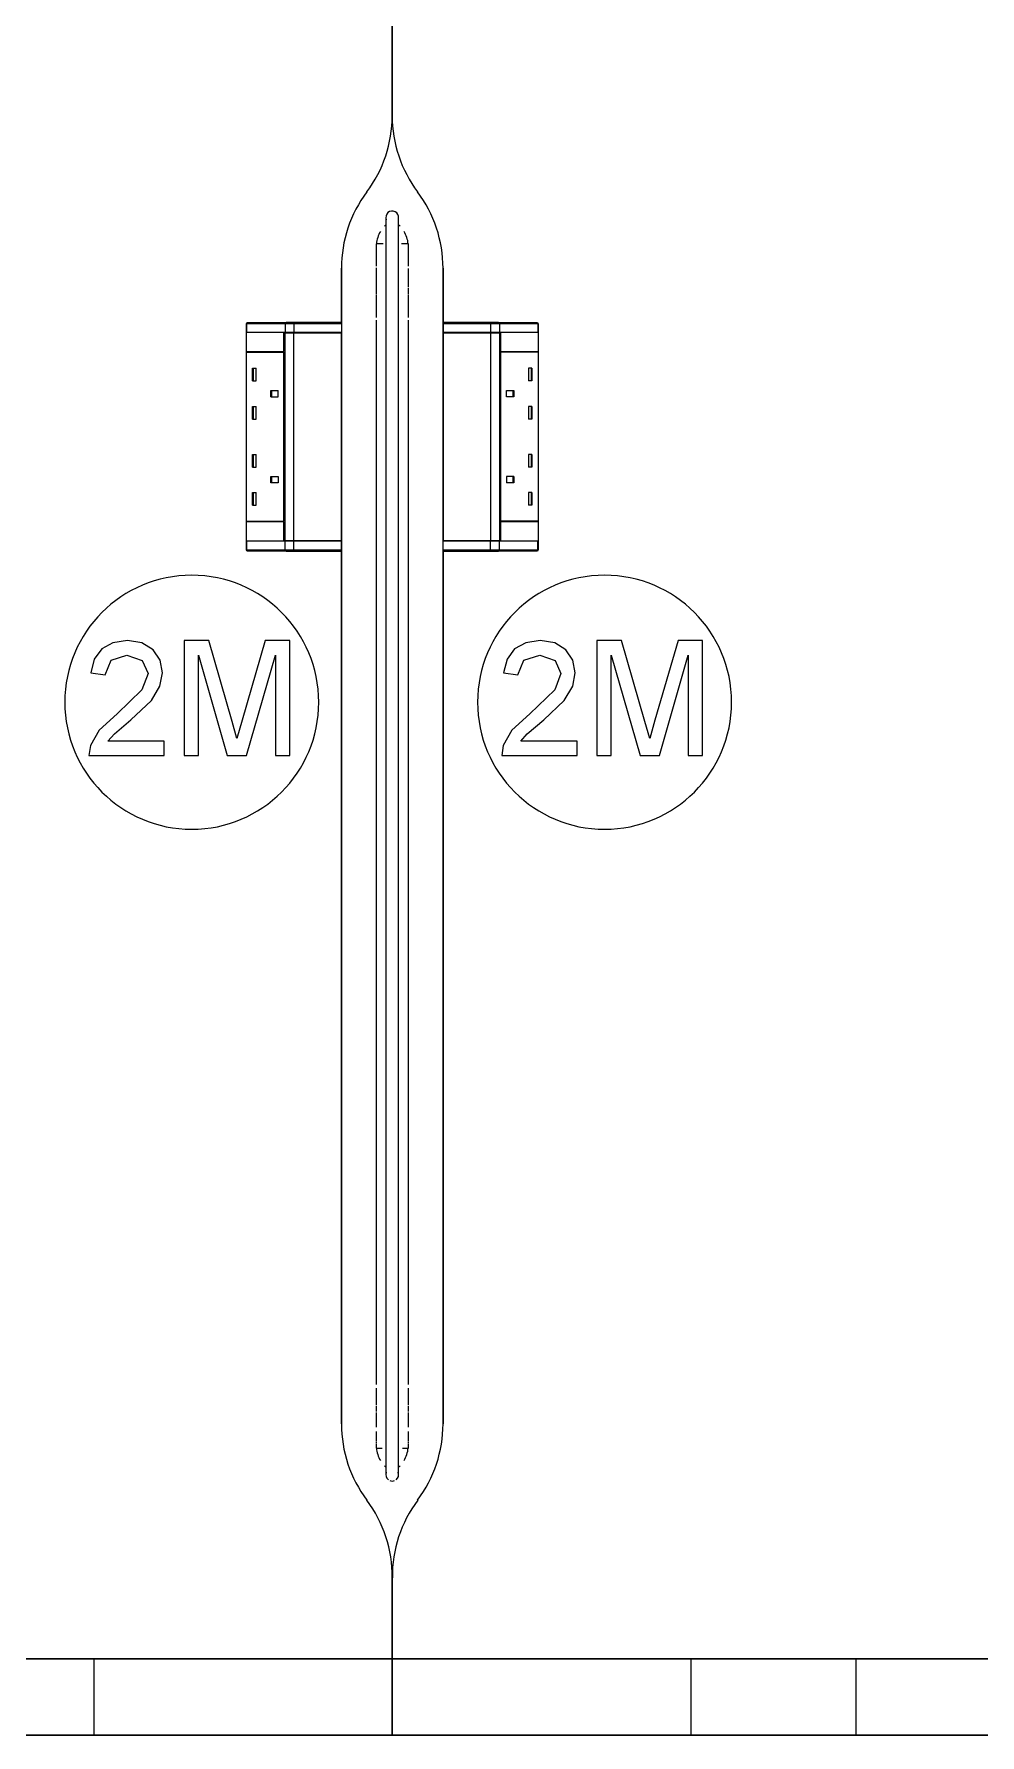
# Model space of a CAD drawing. Header units: millimetres. Extents: x 155927 to 295199, y -4084 to 97293.
# Drawn here: x 200969 to 201714, y 30026 to 31365 of the extents above; entities that cross this region are included whole.
import ezdxf

# ---------------------------------------------------------------- set-up
doc = ezdxf.new("R2010")
doc.units = ezdxf.units.MM
doc.header["$MEASUREMENT"] = 0
doc.layers.add('I-FURN', color=8, linetype='CONTINUOUS', lineweight=9)

msp = doc.modelspace()

# ---------------------------------------------------------------- linework, layer by layer
at = {"layer": 'I-FURN'}
for p, q in [((201250.8, 31426.1), (201250.8, 31301.1)), ((201250.8, 31301.1), (201250.8, 31426.1)), ((201250.8, 31301.1), (201250.8, 31426.1)), ((201250.8, 31426.1), (201250.8, 31301.1)), ((201245.8, 31221.1), (201245.8, 31221.1)), ((201245.8, 31221.1), (201245.8, 31220.9)), ((201245.8, 31220.9), (201245.8, 31220.6)), ((201245.8, 31220.6), (201245.8, 31220.1)), ((201245.8, 31220.1), (201245.8, 31219.5)), ((201255.8, 31221), (201255.8, 31221.1)), ((201255.8, 31221.1), (201255.8, 31221.1)), ((201255.8, 31220.8), (201255.8, 31221)), ((201255.8, 31220.5), (201255.8, 31220.8)), ((201255.8, 31220), (201255.8, 31220.5)), ((201255.8, 31219.4), (201255.8, 31220)), ((201245.8, 31219.5), (201245.8, 31218.8)), ((201245.8, 31218.8), (201245.8, 31218)), ((201245.8, 31218), (201245.8, 31217)), ((201245.8, 31217), (201245.8, 31216)), ((201245.8, 31216), (201245.8, 31214.8)), ((201245.8, 31214.8), (201245.8, 31213.4)), ((201245.8, 31213.4), (201245.8, 31212)), ((201245.8, 31212), (201245.8, 31210.4)), ((201245.8, 31210.4), (201245.8, 31208.8)), ((201245.8, 31208.8), (201245.8, 31207)), ((201245.8, 31207), (201245.8, 31205.1)), ((201255.8, 31218.6), (201255.8, 31219.4)), ((201255.8, 31217.7), (201255.8, 31218.6)), ((201255.8, 31216.8), (201255.8, 31217.7)), ((201255.8, 31215.6), (201255.8, 31216.8)), ((201255.8, 31214.4), (201255.8, 31215.6)), ((201255.8, 31213.1), (201255.8, 31214.4)), ((201255.8, 31211.6), (201255.8, 31213.1)), ((201255.8, 31210), (201255.8, 31211.6)), ((201255.8, 31208.3), (201255.8, 31210)), ((201255.8, 31206.5), (201255.8, 31208.3)), ((201255.8, 31204.6), (201255.8, 31206.5)), ((201243.6, 31200.2), (201238.3, 31200.2)), ((201238.3, 31182.7), (201238.3, 31200.2)), ((201238.3, 31194.6), (201238.3, 31195.7)), ((201245.8, 31205.1), (201245.8, 31203.1)), ((201245.8, 31203.1), (201245.8, 31201.1)), ((201245.8, 31201.1), (201245.8, 31198.9)), ((201245.8, 31198.9), (201245.8, 31196.6)), ((201245.8, 31196.6), (201245.8, 31194.2)), ((201245.8, 31194.2), (201245.8, 31191.8)), ((201255.8, 31202.6), (201255.8, 31204.6)), ((201255.8, 31200.5), (201255.8, 31202.6)), ((201255.8, 31198.3), (201255.8, 31200.5)), ((201255.8, 31196), (201255.8, 31198.3)), ((201255.8, 31193.6), (201255.8, 31196)), ((201255.8, 31191.1), (201255.8, 31193.6)), ((201263.3, 31200.2), (201258.1, 31200.2)), ((201263.3, 31200.2), (201263.3, 31182.7)), ((201263.4, 31195.7), (201263.4, 31194.6)), ((201210.8, 31137.4), (201210.8, 31181.1)), ((201210.8, 31181.1), (201210.8, 31137.4)), ((201238.3, 31165.5), (201238.3, 31181.3)), ((201245.8, 31191.8), (201245.8, 31189.3)), ((201245.8, 31189.3), (201245.8, 31186.6)), ((201245.8, 31186.6), (201245.8, 31184)), ((201245.8, 31184), (201245.8, 31181.2)), ((201245.8, 31181.2), (201245.8, 31178.4)), ((201255.8, 31188.6), (201255.8, 31191.1)), ((201255.8, 31185.9), (201255.8, 31188.6)), ((201255.8, 31183.2), (201255.8, 31185.9)), ((201255.8, 31180.4), (201255.8, 31183.2)), ((201255.8, 31177.6), (201255.8, 31180.4)), ((201263.3, 31180.8), (201263.3, 31166.5)), ((201290.8, 31181.1), (201290.8, 31137.4)), ((201290.8, 31137.4), (201290.8, 31181.1)), ((201245.8, 31178.4), (201245.8, 31175.5)), ((201245.8, 31175.5), (201245.8, 31172.5)), ((201245.8, 31172.5), (201245.8, 31169.6)), ((201245.8, 31169.6), (201245.8, 31166.5)), ((201245.8, 31166.5), (201245.8, 31163.4)), ((201255.8, 31174.7), (201255.8, 31177.6)), ((201255.8, 31171.7), (201255.8, 31174.7)), ((201255.8, 31168.7), (201255.8, 31171.7)), ((201255.8, 31165.7), (201255.8, 31168.7)), ((201238.3, 31160.7), (201238.3, 31165.6)), ((201238.3, 31142.3), (201238.3, 31160)), ((201245.8, 31163.4), (201245.8, 31160.3)), ((201245.8, 31160.3), (201245.8, 31157.2)), ((201245.8, 31157.2), (201245.8, 31154)), ((201245.8, 31154), (201245.8, 31150.8)), ((201255.8, 31162.6), (201255.8, 31165.7)), ((201255.8, 31159.5), (201255.8, 31162.6)), ((201255.8, 31156.3), (201255.8, 31159.5)), ((201255.8, 31153.1), (201255.8, 31156.3)), ((201255.8, 31149.9), (201255.8, 31153.1)), ((201263.3, 31160), (201263.3, 31142.3)), ((201263.4, 31165.6), (201263.4, 31160.7)), ((201238.3, 30302.1), (201238.3, 31140.2)), ((201245.8, 31150.8), (201245.8, 31147.6)), ((201245.8, 31147.6), (201245.8, 31144.3)), ((201245.8, 31144.3), (201245.8, 31141.1)), ((201245.8, 31141.1), (201245.8, 31140.2)), ((201245.8, 31140.2), (201245.8, 30302.1)), ((201255.8, 31146.7), (201255.8, 31149.9)), ((201255.8, 31143.5), (201255.8, 31146.7)), ((201255.8, 31140.2), (201255.8, 31143.5)), ((201255.8, 30302.1), (201255.8, 31140.2)), ((201263.4, 31140.2), (201263.4, 30302.1)), ((201135.8, 31130.4), (201135.8, 31115.4)), ((201165.6, 31130.4), (201135.8, 31130.4)), ((201136, 31130.4), (201136, 31137.4)), ((201136.2, 31137.4), (201136, 31137.4)), ((201136, 31130.4), (201136, 31137.4)), ((201136, 31130.4), (201136, 31137.4)), ((201136.2, 31130.4), (201136, 31130.4)), ((201136, 30966.4), (201136, 31130.3)), ((201166.5, 31137.4), (201136.2, 31137.4)), ((201136.2, 31137.4), (201136.2, 31130.4)), ((201166.5, 31130.4), (201136.2, 31130.4)), ((201136.4, 31138.2), (201136.3, 31138.2)), ((201137, 31138.4), (201167.3, 31138.4)), ((201137, 31138.4), (201167.3, 31138.4)), ((201165.6, 31115.4), (201165.6, 31130.4)), ((201165.6, 31130.4), (201168.1, 31130.4)), ((201165.8, 31130.3), (201165.8, 31115.4)), ((201166.5, 31130.3), (201165.8, 31130.3)), ((201173.4, 31137.4), (201166.5, 31137.4)), ((201166.5, 31137.4), (201166.5, 31130.4)), ((201173.4, 31130.4), (201166.5, 31130.4)), ((201166.5, 31130.3), (201173.4, 31130.3)), ((201166.5, 30966.4), (201166.5, 31130.3)), ((201205.8, 31138.4), (201167.3, 31138.4)), ((201167.3, 31138.4), (201172.8, 31138.4)), ((201172.8, 31138.4), (201209.8, 31138.4)), ((201210.8, 31137.4), (201173.4, 31137.4)), ((201173.4, 31137.4), (201173.4, 31130.4)), ((201210.8, 31130.4), (201173.4, 31130.4)), ((201173.4, 31130.3), (201210.8, 31130.3)), ((201173.4, 30966.4), (201173.4, 31130.3)), ((201205.8, 31137.4), (201205.8, 31138.4)), ((201209.8, 31138.4), (201205.8, 31138.4)), ((201209.8, 31138.4), (201209.8, 31138.4)), ((201210.8, 31137.4), (201210.8, 31130.4)), ((201210.8, 31137.4), (201210.8, 31130.4)), ((201210.8, 31130.3), (201210.8, 30966.4)), ((201210.8, 30966.4), (201210.8, 31130.3)), ((201290.8, 31130.4), (201290.8, 31137.4)), ((201328.3, 31137.4), (201290.8, 31137.4)), ((201290.8, 31137.4), (201290.8, 31130.4)), ((201328.3, 31130.4), (201290.8, 31130.4)), ((201290.8, 30966.4), (201290.8, 31130.3)), ((201290.8, 31130.3), (201290.8, 30966.4)), ((201290.8, 31130.3), (201328.3, 31130.3)), ((201295.8, 31138.4), (201291.8, 31138.4)), ((201291.8, 31138.4), (201328.9, 31138.4)), ((201295.8, 31138.4), (201295.8, 31137.4)), ((201334.4, 31138.4), (201295.8, 31138.4)), ((201335.2, 31137.4), (201328.3, 31137.4)), ((201328.3, 31137.4), (201328.3, 31130.4)), ((201335.2, 31130.4), (201328.3, 31130.4)), ((201328.3, 31130.3), (201328.3, 30966.4)), ((201328.3, 31130.3), (201335.2, 31130.3)), ((201328.9, 31138.4), (201334.4, 31138.4)), ((201334.4, 31138.4), (201364.7, 31138.4)), ((201334.4, 31138.4), (201364.7, 31138.4)), ((201365.5, 31137.4), (201335.2, 31137.4)), ((201335.2, 31137.4), (201335.2, 31130.4)), ((201365.5, 31130.4), (201335.2, 31130.4)), ((201335.2, 31130.3), (201335.2, 30966.4)), ((201335.8, 31130.3), (201335.2, 31130.3)), ((201335.8, 31115.4), (201335.8, 31130.3)), ((201336, 31130.4), (201336, 31115.4)), ((201365.9, 31130.4), (201336, 31130.4)), ((201365.3, 31138.2), (201365.3, 31138.2)), ((201365.7, 31137.4), (201365.5, 31137.4)), ((201365.5, 31137.4), (201365.5, 31130.4)), ((201365.7, 31130.4), (201365.5, 31130.4)), ((201365.7, 31137.4), (201365.7, 31130.4)), ((201365.7, 31137.4), (201365.7, 31130.4)), ((201365.7, 31130.4), (201365.7, 31137.4)), ((201365.7, 31130.3), (201365.7, 30966.4)), ((201365.9, 31115.4), (201365.9, 31130.4)), ((201135.8, 31115.4), (201165.6, 31115.4)), ((201135.8, 31114.9), (201135.8, 30981.9)), ((201135.8, 31114.9), (201165.6, 31114.9)), ((201136.2, 31115.4), (201136.2, 31114.9)), ((201165.6, 30981.9), (201165.6, 31114.9)), ((201165.8, 31114.9), (201165.8, 30981.9)), ((201335.8, 30981.9), (201335.8, 31114.9)), ((201336, 31115.4), (201365.9, 31115.4)), ((201336, 31114.9), (201336, 30981.9)), ((201365.9, 31114.9), (201336, 31114.9)), ((201365.5, 31114.9), (201365.5, 31115.4)), ((201365.9, 30981.9), (201365.9, 31114.9)), ((201140.8, 31102.3), (201143.7, 31102.3)), ((201140.8, 31092.3), (201140.8, 31102.3)), ((201141.6, 31092.3), (201141.6, 31102.3)), ((201143.7, 31092.3), (201143.7, 31102.3)), ((201360.8, 31102.3), (201358, 31102.3)), ((201358, 31102.3), (201358, 31092.3)), ((201360.1, 31102.3), (201360.1, 31092.3)), ((201360.8, 31102.3), (201360.8, 31092.3)), ((201140.8, 31092.3), (201143.7, 31092.3)), ((201360.8, 31092.3), (201358, 31092.3)), ((201140.8, 31072.3), (201143.7, 31072.3)), ((201140.8, 31062.3), (201140.8, 31072.3)), ((201141.6, 31062.3), (201141.6, 31072.3)), ((201143.7, 31062.3), (201143.7, 31072.3)), ((201155.2, 31084.8), (201160.9, 31084.8)), ((201155.2, 31079.8), (201155.2, 31084.8)), ((201155.2, 31079.8), (201160.9, 31079.8)), ((201155.9, 31079.8), (201155.9, 31084.8)), ((201160.9, 31079.8), (201160.9, 31084.8)), ((201340.8, 31079.8), (201340.8, 31084.8)), ((201340.8, 31084.8), (201346.5, 31084.8)), ((201346.5, 31079.8), (201340.8, 31079.8)), ((201345.8, 31084.8), (201345.8, 31079.8)), ((201346.5, 31084.8), (201346.5, 31079.8)), ((201360.8, 31072.3), (201358, 31072.3)), ((201358, 31072.3), (201358, 31062.3)), ((201360.1, 31072.3), (201360.1, 31062.3)), ((201360.8, 31072.3), (201360.8, 31062.3)), ((201140.8, 31062.3), (201143.7, 31062.3)), ((201360.8, 31062.3), (201358, 31062.3)), ((201140.8, 31034.5), (201143.7, 31034.5)), ((201140.8, 31024.5), (201140.8, 31034.5)), ((201141.6, 31024.5), (201141.6, 31034.5)), ((201143.7, 31024.5), (201143.7, 31034.5)), ((201360.8, 31034.5), (201358, 31034.5)), ((201358, 31034.5), (201358, 31024.5)), ((201360.1, 31034.5), (201360.1, 31024.5)), ((201360.8, 31034.5), (201360.8, 31024.5)), ((201140.8, 31024.5), (201143.7, 31024.5)), ((201360.8, 31024.5), (201358, 31024.5)), ((201155.2, 31017), (201160.9, 31017)), ((201155.2, 31012), (201155.2, 31017)), ((201160.9, 31012), (201155.2, 31012)), ((201155.9, 31012), (201155.9, 31017)), ((201160.9, 31017), (201160.9, 31012)), ((201346.5, 31017), (201340.8, 31017)), ((201340.8, 31017), (201340.8, 31012)), ((201346.5, 31012), (201340.8, 31012)), ((201345.8, 31017), (201345.8, 31012)), ((201346.5, 31017), (201346.5, 31012)), ((201140.8, 31004.5), (201143.7, 31004.5)), ((201140.8, 30994.5), (201140.8, 31004.5)), ((201140.8, 30994.5), (201143.7, 30994.5)), ((201141.6, 30994.5), (201141.6, 31004.5)), ((201143.7, 30994.5), (201143.7, 31004.5)), ((201360.8, 31004.5), (201358, 31004.5)), ((201358, 31004.5), (201358, 30994.5)), ((201360.8, 30994.5), (201358, 30994.5)), ((201360.1, 31004.5), (201360.1, 30994.5)), ((201360.8, 31004.5), (201360.8, 30994.5)), ((201135.8, 30981.9), (201165.6, 30981.9)), ((201165.6, 30981.4), (201135.8, 30981.4)), ((201135.8, 30981.4), (201135.8, 30966.4)), ((201136.2, 30981.9), (201136.2, 30981.4)), ((201165.6, 30966.4), (201165.6, 30981.4)), ((201165.8, 30981.4), (201165.8, 30966.4)), ((201335.8, 30966.4), (201335.8, 30981.4)), ((201365.9, 30981.9), (201336, 30981.9)), ((201336, 30981.4), (201336, 30966.4)), ((201365.9, 30981.4), (201336, 30981.4)), ((201365.5, 30981.4), (201365.5, 30981.9)), ((201365.9, 30966.4), (201365.9, 30981.4)), ((201135.8, 30966.4), (201165.6, 30966.4)), ((201136, 30959.3), (201136, 30966.3)), ((201136, 30959.3), (201136, 30966.3)), ((201136, 30966.3), (201136, 30959.3)), ((201136, 30966.3), (201136.2, 30966.3)), ((201136.2, 30959.3), (201136.2, 30966.3)), ((201136.2, 30966.3), (201166.5, 30966.3)), ((201165.8, 30966.4), (201166.5, 30966.4)), ((201173.4, 30966.4), (201166.5, 30966.4)), ((201166.5, 30959.3), (201166.5, 30966.3)), ((201166.5, 30966.3), (201173.4, 30966.3)), ((201210.8, 30966.4), (201173.4, 30966.4)), ((201173.4, 30959.3), (201173.4, 30966.3)), ((201173.4, 30966.3), (201210.8, 30966.3)), ((201210.8, 30966.3), (201210.8, 30959.3)), ((201210.8, 30959.3), (201210.8, 30966.3)), ((201328.3, 30966.4), (201290.8, 30966.4)), ((201290.8, 30959.3), (201290.8, 30966.3)), ((201290.8, 30959.3), (201290.8, 30966.3)), ((201290.8, 30966.3), (201328.3, 30966.3)), ((201335.2, 30966.4), (201328.3, 30966.4)), ((201328.3, 30959.3), (201328.3, 30966.3)), ((201328.3, 30966.3), (201335.2, 30966.3)), ((201336, 30966.4), (201333.6, 30966.4)), ((201335.2, 30966.4), (201335.8, 30966.4)), ((201335.2, 30959.3), (201335.2, 30966.3)), ((201335.2, 30966.3), (201365.5, 30966.3)), ((201336, 30966.4), (201365.9, 30966.4)), ((201365.5, 30959.3), (201365.5, 30966.3)), ((201365.5, 30966.3), (201365.7, 30966.3)), ((201365.7, 30966.3), (201365.7, 30959.3)), ((201365.7, 30966.3), (201365.7, 30959.3)), ((201365.7, 30966.3), (201365.7, 30959.3)), ((201136, 30959.3), (201136.2, 30959.3)), ((201136.2, 30959.3), (201166.5, 30959.3)), ((201136.3, 30958.6), (201136.4, 30958.6)), ((201167.3, 30958.3), (201137, 30958.3)), ((201167.3, 30958.3), (201137, 30958.3)), ((201166.5, 30959.3), (201173.4, 30959.3)), ((201167.3, 30958.3), (201205.8, 30958.3)), ((201172.8, 30958.3), (201167.3, 30958.3)), ((201209.8, 30958.3), (201172.8, 30958.3)), ((201173.4, 30959.3), (201210.8, 30959.3)), ((201205.8, 30958.3), (201205.8, 30959.3)), ((201205.8, 30958.3), (201209.8, 30958.3)), ((201210.8, 30271.1), (201210.8, 30959.3)), ((201210.8, 30959.3), (201210.8, 30271.1)), ((201290.8, 30959.3), (201290.8, 30271.1)), ((201290.8, 30271.1), (201290.8, 30959.3)), ((201290.8, 30959.3), (201328.3, 30959.3)), ((201291.8, 30958.3), (201291.8, 30958.3)), ((201328.9, 30958.3), (201291.8, 30958.3)), ((201291.8, 30958.3), (201295.8, 30958.3)), ((201295.8, 30959.3), (201295.8, 30958.3)), ((201295.8, 30958.3), (201334.4, 30958.3)), ((201328.3, 30959.3), (201335.2, 30959.3)), ((201334.4, 30958.3), (201328.9, 30958.3)), ((201364.7, 30958.3), (201334.4, 30958.3)), ((201364.7, 30958.3), (201334.4, 30958.3)), ((201335.2, 30959.3), (201365.5, 30959.3)), ((201365.3, 30958.5), (201365.3, 30958.6)), ((201365.5, 30959.3), (201365.7, 30959.3)), ((201030.9, 30886.2), (201022.1, 30881.3)), ((201042.3, 30887.8), (201030.9, 30886.2)), ((201053.7, 30886), (201042.3, 30887.8)), ((201062.5, 30880.6), (201053.7, 30886)), ((201106.3, 30887.8), (201086.9, 30887.8)), ((201086.9, 30887.8), (201086.9, 30797.4)), ((201124.8, 30824.1), (201106.3, 30887.8)), ((201150.8, 30887.8), (201132.6, 30825.2)), ((201170.2, 30887.8), (201150.8, 30887.8)), ((201170.2, 30797.4), (201170.2, 30887.8)), ((201355.9, 30886.2), (201347.1, 30881.3)), ((201367.3, 30887.8), (201355.9, 30886.2)), ((201378.7, 30886), (201367.3, 30887.8)), ((201387.5, 30880.6), (201378.7, 30886)), ((201431.3, 30887.8), (201411.9, 30887.8)), ((201411.9, 30887.8), (201411.9, 30797.4)), ((201449.8, 30824.1), (201431.3, 30887.8)), ((201475.8, 30887.8), (201457.6, 30825.2)), ((201495.2, 30887.8), (201475.8, 30887.8)), ((201495.2, 30797.4), (201495.2, 30887.8)), ((201016.2, 30873.3), (201013.4, 30862.4)), ((201022.1, 30881.3), (201016.2, 30873.3)), ((201024.7, 30861), (201029.5, 30872.4)), ((201029.5, 30872.4), (201042, 30876.5)), ((201042, 30876.5), (201054, 30872.3)), ((201054, 30872.3), (201058.6, 30861.9)), ((201068.1, 30872.5), (201062.5, 30880.6)), ((201069.9, 30862.6), (201068.1, 30872.5)), ((201098.2, 30797.4), (201098.2, 30876.5)), ((201098.2, 30876.5), (201120.9, 30797.4)), ((201136.2, 30797.4), (201158.9, 30876.5)), ((201158.9, 30876.5), (201158.9, 30797.4)), ((201341.2, 30873.3), (201338.4, 30862.4)), ((201347.1, 30881.3), (201341.2, 30873.3)), ((201349.7, 30861), (201354.5, 30872.4)), ((201354.5, 30872.4), (201367, 30876.5)), ((201367, 30876.5), (201379, 30872.3)), ((201379, 30872.3), (201383.6, 30861.9)), ((201393.1, 30872.5), (201387.5, 30880.6)), ((201394.9, 30862.6), (201393.1, 30872.5)), ((201423.2, 30797.4), (201423.2, 30876.5)), ((201423.2, 30876.5), (201445.9, 30797.4)), ((201461.2, 30797.4), (201483.9, 30876.5)), ((201483.9, 30876.5), (201483.9, 30797.4)), ((201013.4, 30862.4), (201024.7, 30861)), ((201058.6, 30861.9), (201053.8, 30849.1)), ((201067.9, 30851.9), (201069.9, 30862.6)), ((201338.4, 30862.4), (201349.7, 30861)), ((201383.6, 30861.9), (201378.8, 30849.1)), ((201392.9, 30851.9), (201394.9, 30862.6)), ((201053.8, 30849.1), (201034.2, 30830.3)), ((201061.2, 30840.8), (201067.9, 30851.9)), ((201378.8, 30849.1), (201359.2, 30830.3)), ((201386.2, 30840.8), (201392.9, 30851.9)), ((201045.1, 30825.4), (201061.2, 30840.8)), ((201370.1, 30825.4), (201386.2, 30840.8)), ((201034.2, 30830.3), (201020.1, 30817.2)), ((201032.1, 30814.5), (201045.1, 30825.4)), ((201128.6, 30810.8), (201124.8, 30824.1)), ((201132.6, 30825.2), (201128.6, 30810.8)), ((201359.2, 30830.3), (201345.1, 30817.2)), ((201357.1, 30814.5), (201370.1, 30825.4)), ((201453.6, 30810.8), (201449.8, 30824.1)), ((201457.6, 30825.2), (201453.6, 30810.8)), ((201013.2, 30805.2), (201012, 30797.4)), ((201020.1, 30817.2), (201013.2, 30805.2)), ((201027, 30808.7), (201032.1, 30814.5)), ((201071.3, 30808.7), (201027, 30808.7)), ((201071.3, 30797.4), (201071.3, 30808.7)), ((201338.2, 30805.2), (201337, 30797.4)), ((201345.1, 30817.2), (201338.2, 30805.2)), ((201352, 30808.7), (201357.1, 30814.5)), ((201396.3, 30808.7), (201352, 30808.7)), ((201396.3, 30797.4), (201396.3, 30808.7)), ((201012, 30797.4), (201071.3, 30797.4)), ((201086.9, 30797.4), (201098.2, 30797.4)), ((201120.9, 30797.4), (201136.2, 30797.4)), ((201158.9, 30797.4), (201170.2, 30797.4)), ((201337, 30797.4), (201396.3, 30797.4)), ((201411.9, 30797.4), (201423.2, 30797.4)), ((201445.9, 30797.4), (201461.2, 30797.4)), ((201483.9, 30797.4), (201495.2, 30797.4)), ((201238.3, 30285.9), (201238.3, 30299.1)), ((201245.8, 30302.1), (201245.8, 30299.2)), ((201245.8, 30299.2), (201245.8, 30296.4)), ((201245.8, 30296.4), (201245.8, 30293.6)), ((201255.8, 30301.3), (201255.8, 30302.1)), ((201255.8, 30298.5), (201255.8, 30301.3)), ((201255.8, 30295.6), (201255.8, 30298.5)), ((201255.8, 30292.8), (201255.8, 30295.6)), ((201263.3, 30299.1), (201263.3, 30285.9)), ((201238.3, 30280.9), (201238.3, 30285)), ((201245.8, 30293.6), (201245.8, 30290.8)), ((201245.8, 30290.8), (201245.8, 30288)), ((201245.8, 30288), (201245.8, 30285.2)), ((201245.8, 30285.2), (201245.8, 30282.5)), ((201245.8, 30282.5), (201245.8, 30279.7)), ((201255.8, 30290), (201255.8, 30292.8)), ((201255.8, 30287.2), (201255.8, 30290)), ((201255.8, 30284.5), (201255.8, 30287.2)), ((201255.8, 30281.7), (201255.8, 30284.5)), ((201263.4, 30285), (201263.4, 30280.9)), ((201238.3, 30268.6), (201238.3, 30280.1)), ((201245.8, 30279.7), (201245.8, 30277.1)), ((201245.8, 30277.1), (201245.8, 30274.4)), ((201245.8, 30274.4), (201245.8, 30271.9)), ((201245.8, 30271.9), (201245.8, 30269.3)), ((201245.8, 30269.3), (201245.8, 30266.8)), ((201255.8, 30279), (201255.8, 30281.7)), ((201255.8, 30276.4), (201255.8, 30279)), ((201255.8, 30273.7), (201255.8, 30276.4)), ((201255.8, 30271.2), (201255.8, 30273.7)), ((201255.8, 30268.6), (201255.8, 30271.2)), ((201263.3, 30280.1), (201263.3, 30268.6)), ((201238.3, 30257.1), (201238.3, 30265.1)), ((201238.3, 30255.9), (201238.3, 30256.8)), ((201238.3, 30252.1), (201238.3, 30255.5)), ((201245.8, 30266.8), (201245.8, 30264.4)), ((201245.8, 30264.4), (201245.8, 30262)), ((201245.8, 30262), (201245.8, 30259.7)), ((201245.8, 30259.7), (201245.8, 30257.5)), ((201245.8, 30257.5), (201245.8, 30255.3)), ((201245.8, 30255.3), (201245.8, 30253.2)), ((201255.8, 30266.2), (201255.8, 30268.6)), ((201255.8, 30263.7), (201255.8, 30266.2)), ((201255.8, 30261.4), (201255.8, 30263.7)), ((201255.8, 30259.1), (201255.8, 30261.4)), ((201255.8, 30256.9), (201255.8, 30259.1)), ((201255.8, 30254.7), (201255.8, 30256.9)), ((201263.3, 30265.1), (201263.3, 30257.1)), ((201263.3, 30255.5), (201263.3, 30252.1)), ((201263.4, 30256.8), (201263.4, 30255.9)), ((201238.3, 30252.1), (201242.9, 30252.1)), ((201245.8, 30253.2), (201245.8, 30251.2)), ((201245.8, 30251.2), (201245.8, 30249.3)), ((201245.8, 30249.3), (201245.8, 30247.4)), ((201245.8, 30247.4), (201245.8, 30245.6)), ((201245.8, 30245.6), (201245.8, 30244)), ((201245.8, 30244), (201245.8, 30242.4)), ((201245.8, 30242.4), (201245.8, 30240.9)), ((201255.8, 30252.7), (201255.8, 30254.7)), ((201255.8, 30250.7), (201255.8, 30252.7)), ((201255.8, 30248.7), (201255.8, 30250.7)), ((201255.8, 30246.9), (201255.8, 30248.7)), ((201255.8, 30245.2), (201255.8, 30246.9)), ((201255.8, 30243.5), (201255.8, 30245.2)), ((201255.8, 30242), (201255.8, 30243.5)), ((201255.8, 30240.5), (201255.8, 30242)), ((201258.8, 30252.1), (201263.3, 30252.1)), ((201245.8, 30240.9), (201245.8, 30239.5)), ((201245.8, 30239.5), (201245.8, 30238.2)), ((201245.8, 30238.2), (201245.8, 30237)), ((201245.8, 30237), (201245.8, 30236)), ((201245.8, 30236), (201245.8, 30235)), ((201245.8, 30235), (201245.8, 30234.1)), ((201245.8, 30234.1), (201245.8, 30233.4)), ((201245.8, 30233.4), (201245.8, 30232.7)), ((201245.8, 30232.7), (201245.8, 30232.2)), ((201245.8, 30232.2), (201245.8, 30231.8)), ((201245.8, 30231.8), (201245.8, 30231.4)), ((201245.8, 30231.4), (201245.8, 30231.2)), ((201245.8, 30231.2), (201245.8, 30231.1)), ((201245.8, 30231.1), (201245.8, 30231.1)), ((201255.8, 30239.2), (201255.8, 30240.5)), ((201255.8, 30237.9), (201255.8, 30239.2)), ((201255.8, 30236.7), (201255.8, 30237.9)), ((201255.8, 30235.7), (201255.8, 30236.7)), ((201255.8, 30234.7), (201255.8, 30235.7)), ((201255.8, 30233.9), (201255.8, 30234.7)), ((201255.8, 30233.2), (201255.8, 30233.9)), ((201255.8, 30232.6), (201255.8, 30233.2)), ((201255.8, 30232.1), (201255.8, 30232.6)), ((201255.8, 30231.7), (201255.8, 30232.1)), ((201255.8, 30231.4), (201255.8, 30231.7)), ((201255.8, 30231.2), (201255.8, 30231.4)), ((201255.8, 30231.1), (201255.8, 30231.2)), ((201250.8, 30150), (201250.8, 30026.1)), ((201250.8, 30026.1), (201250.8, 30150)), ((201250.8, 30026.1), (201250.8, 30150)), ((201250.8, 30150), (201250.8, 30026.1)), ((202010.8, 30086.1), (200490.8, 30086.1)), ((200885.5, 30086.1), (201015.8, 30086.1)), ((201015.8, 30086.1), (201485.8, 30086.1)), ((201015.8, 30086.1), (201015.8, 30026.1)), ((201015.8, 30086.1), (201015.8, 30026.1)), ((201485.8, 30086.1), (201615.8, 30086.1)), ((201485.8, 30086.1), (201485.8, 30026.1)), ((201485.8, 30086.1), (201485.8, 30026.1)), ((201615.8, 30086.1), (202050.8, 30086.1)), ((201615.8, 30086.1), (201615.8, 30026.1)), ((201615.8, 30086.1), (201615.8, 30026.1)), ((200450.8, 30026.1), (201250.8, 30026.1)), ((201250.8, 30026.1), (200450.8, 30026.1)), ((200490.8, 30026.1), (202010.8, 30026.1)), ((201015.8, 30026.1), (200885.5, 30026.1)), ((201485.8, 30026.1), (201015.8, 30026.1)), ((201250.8, 30026.1), (202050.8, 30026.1)), ((202050.8, 30026.1), (201250.8, 30026.1)), ((201615.8, 30026.1), (201485.8, 30026.1)), ((202050.8, 30026.1), (201615.8, 30026.1))]:
    msp.add_line(p, q, dxfattribs=at)
at = {"layer": 'I-FURN', "flags": 128}
for points in [[(201136.1, 31137.9), (201136.1, 31137.9), (201136.1, 31137.9), (201136.1, 31137.8), (201136.1, 31137.8), (201136, 31137.8), (201136, 31137.7), (201136, 31137.7), (201136, 31137.7), (201136, 31137.6), (201136, 31137.6), (201136, 31137.5), (201136, 31137.5), (201136, 31137.5), (201136, 31137.4)], [(201167.3, 31138.4), (201167.4, 31138.4), (201167.5, 31138.4), (201167.6, 31138.4), (201167.7, 31138.4), (201167.8, 31138.4), (201167.9, 31138.4), (201168, 31138.4), (201168.2, 31138.4), (201168.3, 31138.4), (201168.4, 31138.4), (201168.6, 31138.4), (201168.7, 31138.4), (201168.8, 31138.4), (201169, 31138.4), (201169.1, 31138.4), (201169.3, 31138.4), (201169.4, 31138.4), (201169.6, 31138.4), (201169.8, 31138.4), (201169.9, 31138.4), (201170.1, 31138.4), (201170.2, 31138.4), (201170.4, 31138.4), (201170.6, 31138.4), (201170.7, 31138.4), (201170.9, 31138.4), (201171, 31138.4), (201171.2, 31138.4), (201171.3, 31138.4), (201171.5, 31138.4), (201171.7, 31138.4), (201171.8, 31138.4), (201172, 31138.4), (201172.1, 31138.4), (201172.3, 31138.4), (201172.4, 31138.4), (201172.5, 31138.4), (201172.7, 31138.4), (201172.8, 31138.4)], [(201172.8, 31138.4), (201175.6, 31138.4), (201178.3, 31138.4), (201180.9, 31138.4), (201183.4, 31138.4), (201185.9, 31138.4), (201188.2, 31138.4), (201190.4, 31138.4), (201192.5, 31138.4), (201194.6, 31138.4), (201196.5, 31138.4), (201198.2, 31138.4), (201199.9, 31138.4), (201201.5, 31138.4), (201202.9, 31138.4), (201204.2, 31138.4), (201205.4, 31138.4), (201206.4, 31138.4), (201207.3, 31138.4), (201208.1, 31138.4), (201208.8, 31138.4), (201209.3, 31138.4), (201209.6, 31138.4), (201209.8, 31138.4)], [(201209.8, 31138.4), (201209.8, 31138.4), (201209.8, 31138.4), (201209.8, 31138.4), (201209.8, 31138.4), (201209.8, 31138.4), (201209.7, 31138.4), (201209.7, 31138.4), (201209.6, 31138.4), (201209.6, 31138.4), (201209.5, 31138.4), (201209.5, 31138.4), (201209.4, 31138.4), (201209.3, 31138.4), (201209.2, 31138.4), (201209.1, 31138.4), (201209, 31138.4), (201209, 31138.4), (201208.8, 31138.4), (201208.7, 31138.4), (201208.6, 31138.4), (201208.5, 31138.4), (201208.4, 31138.4), (201208.3, 31138.4), (201208.1, 31138.4), (201208, 31138.4), (201207.9, 31138.4), (201207.7, 31138.4), (201207.6, 31138.4), (201207.4, 31138.4), (201207.3, 31138.4), (201207.1, 31138.4), (201207, 31138.4), (201206.8, 31138.4), (201206.7, 31138.4), (201206.5, 31138.4), (201206.4, 31138.4), (201206.2, 31138.4), (201206, 31138.4), (201205.9, 31138.4), (201205.8, 31138.4)], [(201210.8, 31137.4), (201210.8, 31137.5), (201210.8, 31137.5), (201210.8, 31137.6), (201210.8, 31137.6), (201210.8, 31137.6), (201210.8, 31137.7), (201210.8, 31137.7), (201210.8, 31137.8), (201210.8, 31137.8), (201210.8, 31137.8), (201210.7, 31137.9), (201210.7, 31137.9), (201210.7, 31137.9), (201210.7, 31138), (201210.7, 31138), (201210.6, 31138), (201210.6, 31138.1), (201210.6, 31138.1), (201210.6, 31138.1), (201210.5, 31138.2), (201210.5, 31138.2), (201210.5, 31138.2), (201210.4, 31138.2), (201210.4, 31138.3), (201210.4, 31138.3), (201210.3, 31138.3), (201210.3, 31138.3), (201210.3, 31138.3), (201210.2, 31138.4), (201210.2, 31138.4), (201210.2, 31138.4), (201210.1, 31138.4), (201210.1, 31138.4), (201210.1, 31138.4), (201210, 31138.4), (201210, 31138.4), (201209.9, 31138.4), (201209.9, 31138.4), (201209.9, 31138.4), (201209.8, 31138.4)], [(201291.8, 31138.4), (201291.8, 31138.4), (201291.7, 31138.4), (201291.7, 31138.4), (201291.7, 31138.4), (201291.6, 31138.4), (201291.6, 31138.4), (201291.5, 31138.4), (201291.5, 31138.4), (201291.5, 31138.4), (201291.4, 31138.4), (201291.4, 31138.3), (201291.4, 31138.3), (201291.3, 31138.3), (201291.3, 31138.3), (201291.3, 31138.3), (201291.2, 31138.2), (201291.2, 31138.2), (201291.2, 31138.2), (201291.1, 31138.2), (201291.1, 31138.1), (201291.1, 31138.1), (201291.1, 31138.1), (201291, 31138), (201291, 31138), (201291, 31138), (201291, 31137.9), (201290.9, 31137.9), (201290.9, 31137.9), (201290.9, 31137.8), (201290.9, 31137.8), (201290.9, 31137.8), (201290.9, 31137.7), (201290.9, 31137.7), (201290.8, 31137.7), (201290.8, 31137.6), (201290.8, 31137.6), (201290.8, 31137.5), (201290.8, 31137.5), (201290.8, 31137.5), (201290.8, 31137.4)], [(201295.8, 31138.4), (201295.7, 31138.4), (201295.5, 31138.4), (201295.3, 31138.4), (201295.2, 31138.4), (201295, 31138.4), (201294.9, 31138.4), (201294.7, 31138.4), (201294.6, 31138.4), (201294.4, 31138.4), (201294.3, 31138.4), (201294.1, 31138.4), (201294, 31138.4), (201293.8, 31138.4), (201293.7, 31138.4), (201293.6, 31138.4), (201293.4, 31138.4), (201293.3, 31138.4), (201293.2, 31138.4), (201293.1, 31138.4), (201293, 31138.4), (201292.8, 31138.4), (201292.7, 31138.4), (201292.6, 31138.4), (201292.5, 31138.4), (201292.5, 31138.4), (201292.4, 31138.4), (201292.3, 31138.4), (201292.2, 31138.4), (201292.2, 31138.4), (201292.1, 31138.4), (201292, 31138.4), (201292, 31138.4), (201291.9, 31138.4), (201291.9, 31138.4), (201291.9, 31138.4), (201291.9, 31138.4), (201291.8, 31138.4), (201291.8, 31138.4), (201291.8, 31138.4)], [(201291.8, 31138.4), (201291.8, 31138.4), (201291.8, 31138.4)], [(201291.8, 31138.4), (201292.1, 31138.4), (201292.5, 31138.4), (201293.1, 31138.4), (201293.8, 31138.4), (201294.6, 31138.4), (201295.5, 31138.4), (201296.6, 31138.4), (201297.8, 31138.4), (201299.1, 31138.4), (201300.6, 31138.4), (201302.2, 31138.4), (201303.9, 31138.4), (201305.7, 31138.4), (201307.6, 31138.4), (201309.7, 31138.4), (201311.8, 31138.4), (201314.1, 31138.4), (201316.4, 31138.4), (201318.9, 31138.4), (201321.5, 31138.4), (201324.1, 31138.4), (201326.8, 31138.4), (201328.9, 31138.4)], [(201328.9, 31138.4), (201329, 31138.4), (201329.1, 31138.4), (201329.3, 31138.4), (201329.4, 31138.4), (201329.6, 31138.4), (201329.7, 31138.4), (201329.9, 31138.4), (201330, 31138.4), (201330.2, 31138.4), (201330.3, 31138.4), (201330.5, 31138.4), (201330.6, 31138.4), (201330.8, 31138.4), (201331, 31138.4), (201331.1, 31138.4), (201331.3, 31138.4), (201331.4, 31138.4), (201331.6, 31138.4), (201331.7, 31138.4), (201331.9, 31138.4), (201332.1, 31138.4), (201332.2, 31138.4), (201332.4, 31138.4), (201332.5, 31138.4), (201332.7, 31138.4), (201332.8, 31138.4), (201333, 31138.4), (201333.1, 31138.4), (201333.2, 31138.4), (201333.4, 31138.4), (201333.5, 31138.4), (201333.6, 31138.4), (201333.8, 31138.4), (201333.9, 31138.4), (201334, 31138.4), (201334.1, 31138.4), (201334.2, 31138.4), (201334.3, 31138.4), (201334.4, 31138.4)], [(201365.7, 31137.4), (201365.7, 31137.5), (201365.7, 31137.5), (201365.7, 31137.6), (201365.7, 31137.6), (201365.6, 31137.6), (201365.6, 31137.7), (201365.6, 31137.7), (201365.6, 31137.8), (201365.6, 31137.8), (201365.6, 31137.8), (201365.6, 31137.9), (201365.6, 31137.9), (201365.5, 31137.9)], [(201136, 30959.3), (201136, 30959.3), (201136, 30959.2), (201136, 30959.2), (201136, 30959.2), (201136, 30959.1), (201136, 30959.1), (201136, 30959), (201136, 30959), (201136.1, 30959), (201136.1, 30958.9), (201136.1, 30958.9), (201136.1, 30958.9), (201136.1, 30958.8)], [(201172.8, 30958.3), (201172.7, 30958.3), (201172.5, 30958.3), (201172.4, 30958.3), (201172.3, 30958.3), (201172.1, 30958.3), (201172, 30958.3), (201171.8, 30958.3), (201171.7, 30958.3), (201171.5, 30958.3), (201171.3, 30958.3), (201171.2, 30958.3), (201171, 30958.3), (201170.9, 30958.3), (201170.7, 30958.3), (201170.6, 30958.3), (201170.4, 30958.3), (201170.2, 30958.3), (201170.1, 30958.3), (201169.9, 30958.3), (201169.8, 30958.3), (201169.6, 30958.3), (201169.4, 30958.3), (201169.3, 30958.3), (201169.1, 30958.3), (201169, 30958.3), (201168.8, 30958.3), (201168.7, 30958.3), (201168.6, 30958.3), (201168.4, 30958.3), (201168.3, 30958.3), (201168.2, 30958.3), (201168, 30958.3), (201167.9, 30958.3), (201167.8, 30958.3), (201167.7, 30958.3), (201167.6, 30958.3), (201167.5, 30958.3), (201167.4, 30958.3), (201167.3, 30958.3)], [(201209.8, 30958.3), (201209.6, 30958.3), (201209.1, 30958.3), (201208.6, 30958.3), (201207.9, 30958.3), (201207.1, 30958.3), (201206.1, 30958.3), (201205.1, 30958.3), (201203.9, 30958.3), (201202.5, 30958.3), (201201.1, 30958.3), (201199.5, 30958.3), (201197.8, 30958.3), (201196, 30958.3), (201194, 30958.3), (201192, 30958.3), (201189.8, 30958.3), (201187.6, 30958.3), (201185.2, 30958.3), (201182.8, 30958.3), (201180.2, 30958.3), (201177.6, 30958.3), (201174.9, 30958.3), (201172.8, 30958.3)], [(201205.8, 30958.3), (201206, 30958.3), (201206.2, 30958.3), (201206.3, 30958.3), (201206.5, 30958.3), (201206.6, 30958.3), (201206.8, 30958.3), (201206.9, 30958.3), (201207.1, 30958.3), (201207.3, 30958.3), (201207.4, 30958.3), (201207.5, 30958.3), (201207.7, 30958.3), (201207.8, 30958.3), (201208, 30958.3), (201208.1, 30958.3), (201208.2, 30958.3), (201208.4, 30958.3), (201208.5, 30958.3), (201208.6, 30958.3), (201208.7, 30958.3), (201208.8, 30958.3), (201208.9, 30958.3), (201209, 30958.3), (201209.1, 30958.3), (201209.2, 30958.3), (201209.3, 30958.3), (201209.4, 30958.3), (201209.4, 30958.3), (201209.5, 30958.3), (201209.6, 30958.3), (201209.6, 30958.3), (201209.7, 30958.3), (201209.7, 30958.3), (201209.8, 30958.3), (201209.8, 30958.3), (201209.8, 30958.3), (201209.8, 30958.3), (201209.8, 30958.3), (201209.8, 30958.3)], [(201209.8, 30958.3), (201209.9, 30958.3), (201209.9, 30958.3), (201210, 30958.3), (201210, 30958.3), (201210, 30958.3), (201210.1, 30958.3), (201210.1, 30958.4), (201210.2, 30958.4), (201210.2, 30958.4), (201210.2, 30958.4), (201210.3, 30958.4), (201210.3, 30958.4), (201210.3, 30958.5), (201210.4, 30958.5), (201210.4, 30958.5), (201210.4, 30958.5), (201210.5, 30958.5), (201210.5, 30958.6), (201210.5, 30958.6), (201210.6, 30958.6), (201210.6, 30958.7), (201210.6, 30958.7), (201210.6, 30958.7), (201210.7, 30958.7), (201210.7, 30958.8), (201210.7, 30958.8), (201210.7, 30958.8), (201210.7, 30958.9), (201210.8, 30958.9), (201210.8, 30959), (201210.8, 30959), (201210.8, 30959), (201210.8, 30959.1), (201210.8, 30959.1), (201210.8, 30959.2), (201210.8, 30959.2), (201210.8, 30959.2), (201210.8, 30959.3), (201210.8, 30959.3), (201210.8, 30959.3)], [(201209.8, 30958.3), (201209.8, 30958.3), (201209.8, 30958.3)], [(201290.8, 30959.3), (201290.8, 30959.3), (201290.8, 30959.2), (201290.8, 30959.2), (201290.8, 30959.2), (201290.8, 30959.1), (201290.9, 30959.1), (201290.9, 30959), (201290.9, 30959), (201290.9, 30959), (201290.9, 30958.9), (201290.9, 30958.9), (201290.9, 30958.9), (201291, 30958.8), (201291, 30958.8), (201291, 30958.8), (201291, 30958.7), (201291, 30958.7), (201291.1, 30958.7), (201291.1, 30958.6), (201291.1, 30958.6), (201291.2, 30958.6), (201291.2, 30958.6), (201291.2, 30958.5), (201291.2, 30958.5), (201291.3, 30958.5), (201291.3, 30958.5), (201291.4, 30958.4), (201291.4, 30958.4), (201291.4, 30958.4), (201291.5, 30958.4), (201291.5, 30958.4), (201291.5, 30958.4), (201291.6, 30958.4), (201291.6, 30958.3), (201291.7, 30958.3), (201291.7, 30958.3), (201291.7, 30958.3), (201291.8, 30958.3), (201291.8, 30958.3), (201291.8, 30958.3)], [(201328.9, 30958.3), (201326.1, 30958.3), (201323.4, 30958.3), (201320.8, 30958.3), (201318.2, 30958.3), (201315.8, 30958.3), (201313.5, 30958.3), (201311.3, 30958.3), (201309.1, 30958.3), (201307.1, 30958.3), (201305.2, 30958.3), (201303.4, 30958.3), (201301.8, 30958.3), (201300.2, 30958.3), (201298.8, 30958.3), (201297.5, 30958.3), (201296.3, 30958.3), (201295.3, 30958.3), (201294.3, 30958.3), (201293.6, 30958.3), (201292.9, 30958.3), (201292.4, 30958.3), (201292, 30958.3), (201291.8, 30958.3)], [(201291.8, 30958.3), (201291.8, 30958.3), (201291.8, 30958.3), (201291.9, 30958.3), (201291.9, 30958.3), (201291.9, 30958.3), (201291.9, 30958.3), (201292, 30958.3), (201292, 30958.3), (201292.1, 30958.3), (201292.1, 30958.3), (201292.2, 30958.3), (201292.3, 30958.3), (201292.4, 30958.3), (201292.4, 30958.3), (201292.5, 30958.3), (201292.6, 30958.3), (201292.7, 30958.3), (201292.8, 30958.3), (201292.9, 30958.3), (201293, 30958.3), (201293.2, 30958.3), (201293.3, 30958.3), (201293.4, 30958.3), (201293.5, 30958.3), (201293.7, 30958.3), (201293.8, 30958.3), (201293.9, 30958.3), (201294.1, 30958.3), (201294.2, 30958.3), (201294.4, 30958.3), (201294.5, 30958.3), (201294.7, 30958.3), (201294.8, 30958.3), (201295, 30958.3), (201295.1, 30958.3), (201295.3, 30958.3), (201295.5, 30958.3), (201295.6, 30958.3), (201295.8, 30958.3), (201295.8, 30958.3)], [(201334.4, 30958.3), (201334.3, 30958.3), (201334.2, 30958.3), (201334.1, 30958.3), (201334, 30958.3), (201333.9, 30958.3), (201333.8, 30958.3), (201333.6, 30958.3), (201333.5, 30958.3), (201333.4, 30958.3), (201333.2, 30958.3), (201333.1, 30958.3), (201333, 30958.3), (201332.8, 30958.3), (201332.7, 30958.3), (201332.5, 30958.3), (201332.4, 30958.3), (201332.2, 30958.3), (201332.1, 30958.3), (201331.9, 30958.3), (201331.7, 30958.3), (201331.6, 30958.3), (201331.4, 30958.3), (201331.3, 30958.3), (201331.1, 30958.3), (201331, 30958.3), (201330.8, 30958.3), (201330.6, 30958.3), (201330.5, 30958.3), (201330.3, 30958.3), (201330.2, 30958.3), (201330, 30958.3), (201329.9, 30958.3), (201329.7, 30958.3), (201329.6, 30958.3), (201329.4, 30958.3), (201329.3, 30958.3), (201329.1, 30958.3), (201329, 30958.3), (201328.9, 30958.3)], [(201365.5, 30958.8), (201365.6, 30958.8), (201365.6, 30958.9), (201365.6, 30958.9), (201365.6, 30959), (201365.6, 30959), (201365.6, 30959), (201365.6, 30959.1), (201365.6, 30959.1), (201365.7, 30959.2), (201365.7, 30959.2), (201365.7, 30959.2), (201365.7, 30959.3), (201365.7, 30959.3), (201365.7, 30959.3)]]:
    msp.add_lwpolyline(points, dxfattribs=at)
at = {"layer": 'I-FURN'}
for centre, radius, start, end in [((201150.8, 31301.1), 100, 323.1301, 0), ((201150.8, 31301.1), 100, 323.1301, 0), ((201350.8, 31301.1), 100, 180, 216.8699), ((201350.8, 31301.1), 100, 180, 216.8699), ((201310.8, 31181.1), 100, 143.1301, 180), ((201310.8, 31181.1), 100, 143.1301, 180), ((201190.8, 31181.1), 100, 0, 36.8699), ((201190.8, 31181.1), 100, 0, 36.8699), ((201250.8, 31221.1), 5, 353.0848, 201.8252), ((201261.8, 31197.9), 23.6, 149.1436, 174.3336), ((201250.8, 31208.3), 8.51, 125.5405, 136.5486), ((201250.8, 31208.3), 8.51, 43.4514, 54.4595), ((201239.9, 31197.9), 23.6, 5.6664, 30.8564), ((201093, 30839.3), 100, 0, 180), ((201418, 30839.3), 100, 0, 180), ((201093, 30839.3), 100, 180, 0), ((201418, 30839.3), 100, 180, 0), ((201310.8, 30271.1), 100, 180, 216.8699), ((201310.8, 30271.1), 100, 180, 216.8699), ((201190.8, 30271.1), 100, 323.1301, 0), ((201190.8, 30271.1), 100, 323.1301, 0), ((201261.8, 30254.4), 23.6, 185.6664, 210.8564), ((201239.9, 30254.4), 23.6, 329.1436, 354.3336), ((201250.8, 30244), 8.51, 223.4514, 234.4595), ((201250.8, 30231.1), 5, 158.1748, 232.7249), ((201250.8, 30231.1), 5, 307.2751, 21.8252), ((201250.8, 30244), 8.51, 305.5405, 316.5486), ((201250.8, 30231.1), 5, 247.635, 292.365), ((201150.8, 30151.1), 100, 359.3744, 36.8699), ((201150.8, 30151.1), 100, 359.3744, 36.8699), ((201350.9, 30151.1), 100, 143.1301, 180.6256), ((201350.9, 30151.1), 100, 143.1301, 180.6256)]:
    msp.add_arc(centre, radius, start, end, dxfattribs=at)
at = {"layer": 'I-FURN', "extrusion": (0, 0, -1)}
for centre, major_axis, ratio, start_param, end_param in [((201137, 31137.4), (0, 1), 0.819152, 4.712389, 6.283185), ((201167.3, 31137.4), (0, 1), 0.819152, 4.712389, 6.283185), ((201172.8, 31137.4), (0, 1), 0.56467, 0, 1.570796), ((201209.8, 31137.4), (0, 1), 0.998113, 0, 1.570796), ((201291.8, 31137.4), (0, -1), 0.998113, 1.570796, 3.141593), ((201328.9, 31137.4), (0, -1), 0.56467, 1.570796, 3.141593), ((201334.4, 31137.4), (0, -1), 0.819152, 3.141593, 4.712389), ((201364.7, 31137.4), (0, 1), 0.819152, 0, 1.570796), ((201137, 30959.3), (0, -1), 0.819152, 0, 1.570796), ((201167.3, 30959.3), (0, 1), 0.819152, 3.141593, 4.712389), ((201172.8, 30959.3), (0, 1), 0.56467, 1.570796, 3.141593), ((201209.8, 30959.3), (0, 1), 0.998113, 1.570796, 3.141593), ((201291.8, 30959.3), (0, -1), 0.998113, 0, 1.570796), ((201328.9, 30959.3), (0, -1), 0.56467, 0, 1.570796), ((201334.4, 30959.3), (0, -1), 0.819152, 4.712389, 6.283185), ((201364.7, 30959.3), (0, -1), 0.819152, 4.712389, 6.283185)]:
    msp.add_ellipse(centre, major_axis=major_axis, ratio=ratio, start_param=start_param, end_param=end_param, dxfattribs=at)

doc.saveas('drawing.dxf')
